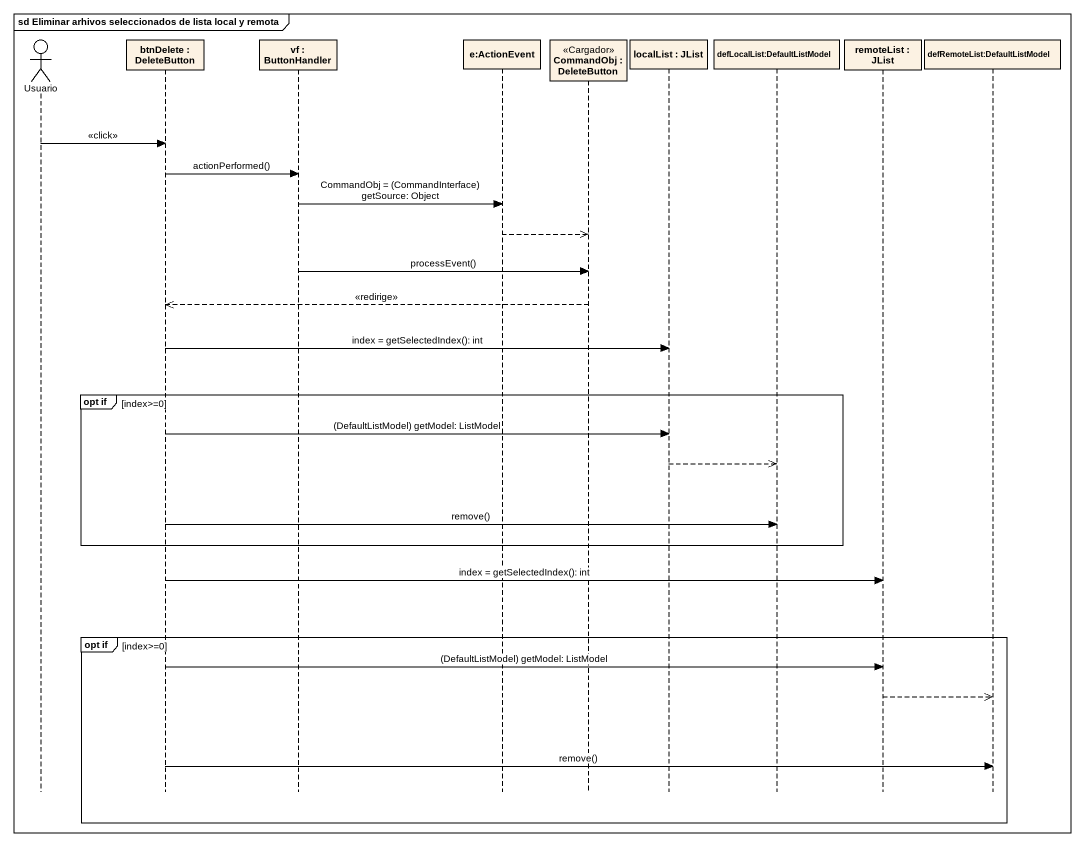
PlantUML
@startuml
mainframe sd Eliminar arhivos seleccionados de lista local y remota
hide footbox
actor Usuario
participant "btnDelete : DeleteButton" as btnDelete
participant "vf : ButtonHandler" as vf
participant "e:ActionEvent" as e_ActionEvent
participant "CommandObj : DeleteButton" as CommandObj <<Cargador>>
participant "localList : JList" as localList
participant "defLocalList:DefaultListModel" as defLocalList
participant "remoteList : JList" as remoteList
participant "defRemoteList:DefaultListModel" as defRemoteList

Usuario -> btnDelete : <<click>>
btnDelete -> vf : actionPerformed()
vf -> e_ActionEvent : CommandObj = (CommandInterface) getSource: Object
e_ActionEvent -->> CommandObj
vf -> CommandObj : processEvent()
CommandObj -->> btnDelete : <<redirige>>
btnDelete -> localList : index = getSelectedIndex(): int
group opt if [index>=0]
  btnDelete -> localList : (DefaultListModel) getModel: ListModel
  localList -->> defLocalList
  btnDelete -> defLocalList : remove()
end
btnDelete -> remoteList : index = getSelectedIndex(): int
group opt if [index>=0]
  btnDelete -> remoteList : (DefaultListModel) getModel: ListModel
  remoteList -->> defRemoteList
  btnDelete -> defRemoteList : remove()
end
@enduml
